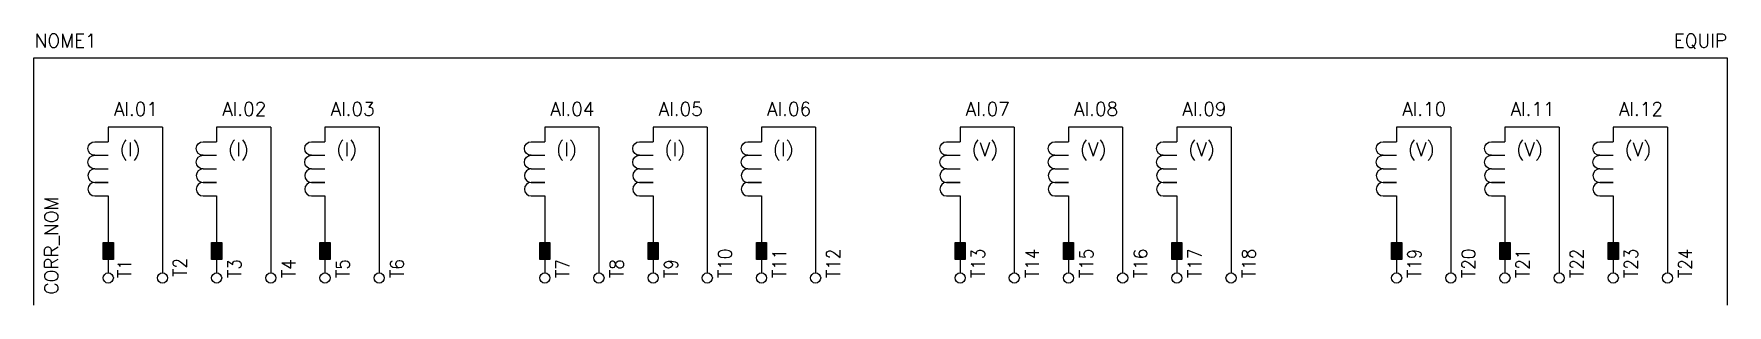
# Model space of a CAD drawing. Extents: x 386 to 636, y 328 to 368.
import ezdxf
from ezdxf.enums import TextEntityAlignment as Align

# ---------------------------------------------------------------- set-up
doc = ezdxf.new("R2010")
doc.units = 0
doc.header["$MEASUREMENT"] = 0
doc.layers.get('0').update_dxf_attribs({"linetype": 'CONTINUOUS'})
doc.styles.add('ROMANS', font='romans')

# ---------------------------------------------------------------- blocks, each defined once
blk = doc.blocks.new('RETANG')
at = {"color": 0}
blk.add_lwpolyline([(2.5, 0), (2.5, 1.5), (0, 1.5), (0, 0)], close=True, dxfattribs=at)
blk.add_solid([(0, 0), (0, 1.5), (2.5, 0), (2.5, 1.5)], dxfattribs=at)

msp = doc.modelspace()

# ---------------------------------------------------------------- linework, layer by layer
for p, q in [((385.53, 364.29), (635.57, 364.29)), ((385.53, 327.79), (385.53, 364.29)), ((635.57, 364.29), (635.57, 327.79)), ((394.52, 351.9), (396.52, 351.9)), ((410.52, 351.9), (412.52, 351.9)), ((426.52, 351.9), (428.52, 351.9)), ((458.97, 351.9), (460.97, 351.9)), ((474.97, 351.9), (476.97, 351.9)), ((490.97, 351.9), (492.97, 351.9)), ((520.31, 351.9), (522.31, 351.9)), ((536.31, 351.9), (538.31, 351.9)), ((552.31, 351.9), (554.31, 351.9)), ((584.76, 351.9), (586.76, 351.9)), ((600.76, 351.9), (602.76, 351.9)), ((616.76, 351.9), (618.76, 351.9)), ((394.52, 349.9), (396.52, 349.9)), ((394.52, 347.9), (396.52, 347.9)), ((394.52, 347.9), (396.52, 347.9)), ((410.52, 349.9), (412.52, 349.9)), ((410.52, 347.9), (412.52, 347.9)), ((410.52, 347.9), (412.52, 347.9)), ((426.52, 349.9), (428.52, 349.9)), ((426.52, 347.9), (428.52, 347.9)), ((426.52, 347.9), (428.52, 347.9)), ((458.97, 349.9), (460.97, 349.9)), ((458.97, 347.9), (460.97, 347.9)), ((458.97, 347.9), (460.97, 347.9)), ((474.97, 349.9), (476.97, 349.9)), ((474.97, 347.9), (476.97, 347.9)), ((474.97, 347.9), (476.97, 347.9)), ((490.97, 349.9), (492.97, 349.9)), ((490.97, 347.9), (492.97, 347.9)), ((490.97, 347.9), (492.97, 347.9)), ((520.31, 349.9), (522.31, 349.9)), ((520.31, 347.9), (522.31, 347.9)), ((520.31, 347.9), (522.31, 347.9)), ((536.31, 349.9), (538.31, 349.9)), ((536.31, 347.9), (538.31, 347.9)), ((536.31, 347.9), (538.31, 347.9)), ((552.31, 349.9), (554.31, 349.9)), ((552.31, 347.9), (554.31, 347.9)), ((552.31, 347.9), (554.31, 347.9)), ((584.76, 349.9), (586.76, 349.9)), ((584.76, 347.9), (586.76, 347.9)), ((584.76, 347.9), (586.76, 347.9)), ((600.76, 349.9), (602.76, 349.9)), ((600.76, 347.9), (602.76, 347.9)), ((600.76, 347.9), (602.76, 347.9)), ((616.76, 349.9), (618.76, 349.9)), ((616.76, 347.9), (618.76, 347.9)), ((616.76, 347.9), (618.76, 347.9)), ((394.52, 345.9), (396.52, 345.9)), ((396.52, 345.9), (394.52, 345.9)), ((410.52, 345.9), (412.52, 345.9)), ((412.52, 345.9), (410.52, 345.9)), ((426.52, 345.9), (428.52, 345.9)), ((428.52, 345.9), (426.52, 345.9)), ((458.97, 345.9), (460.97, 345.9)), ((460.97, 345.9), (458.97, 345.9)), ((474.97, 345.9), (476.97, 345.9)), ((476.97, 345.9), (474.97, 345.9)), ((490.97, 345.9), (492.97, 345.9)), ((492.97, 345.9), (490.97, 345.9)), ((520.31, 345.9), (522.31, 345.9)), ((522.31, 345.9), (520.31, 345.9)), ((536.31, 345.9), (538.31, 345.9)), ((538.31, 345.9), (536.31, 345.9)), ((552.31, 345.9), (554.31, 345.9)), ((554.31, 345.9), (552.31, 345.9)), ((584.76, 345.9), (586.76, 345.9)), ((586.76, 345.9), (584.76, 345.9)), ((600.76, 345.9), (602.76, 345.9)), ((602.76, 345.9), (600.76, 345.9)), ((616.76, 345.9), (618.76, 345.9)), ((618.76, 345.9), (616.76, 345.9)), ((394.52, 343.9), (396.52, 343.9)), ((410.52, 343.9), (412.52, 343.9)), ((426.52, 343.9), (428.52, 343.9)), ((458.97, 343.9), (460.97, 343.9)), ((474.97, 343.9), (476.97, 343.9)), ((490.97, 343.9), (492.97, 343.9)), ((520.31, 343.9), (522.31, 343.9)), ((536.31, 343.9), (538.31, 343.9)), ((552.31, 343.9), (554.31, 343.9)), ((584.76, 343.9), (586.76, 343.9)), ((600.76, 343.9), (602.76, 343.9)), ((616.76, 343.9), (618.76, 343.9))]:
    msp.add_line(p, q)
at = {"color": 0}
for p, q in [((396.52, 354.04), (396.52, 351.9)), ((404.52, 354.04), (396.52, 354.04)), ((404.52, 354.04), (404.52, 332.54)), ((412.52, 354.04), (412.52, 351.9)), ((420.52, 354.04), (412.52, 354.04)), ((428.52, 354.04), (428.52, 351.9)), ((436.52, 354.04), (428.52, 354.04)), ((460.97, 354.04), (460.97, 351.9)), ((468.97, 354.04), (460.97, 354.04)), ((476.97, 354.04), (476.97, 351.9)), ((484.97, 354.04), (476.97, 354.04)), ((492.97, 354.04), (492.97, 351.9)), ((500.97, 354.04), (492.97, 354.04)), ((522.31, 354.04), (522.31, 351.9)), ((530.31, 354.04), (522.31, 354.04)), ((538.31, 354.04), (538.31, 351.9)), ((546.31, 354.04), (538.31, 354.04)), ((554.31, 354.04), (554.31, 351.9)), ((562.31, 354.04), (554.31, 354.04)), ((586.76, 354.04), (586.76, 351.9)), ((594.76, 354.04), (586.76, 354.04)), ((602.76, 354.04), (602.76, 351.9)), ((610.76, 354.04), (602.76, 354.04)), ((618.76, 354.04), (618.76, 351.9)), ((626.76, 354.04), (618.76, 354.04)), ((396.52, 343.9), (396.52, 332.54))]:
    msp.add_line(p, q, dxfattribs=at)
at = {"lineweight": -3}
for p, q in [((420.52, 354.04), (420.52, 332.54)), ((436.52, 354.04), (436.52, 332.54)), ((468.97, 354.04), (468.97, 332.54)), ((484.97, 354.04), (484.97, 332.54)), ((500.97, 354.04), (500.97, 332.54)), ((530.31, 354.04), (530.31, 332.54)), ((546.31, 354.04), (546.31, 332.54)), ((562.31, 354.04), (562.31, 332.54)), ((594.76, 354.04), (594.76, 332.54)), ((610.76, 354.04), (610.76, 332.54)), ((626.76, 354.04), (626.76, 332.54)), ((412.52, 343.9), (412.52, 332.54)), ((428.52, 343.9), (428.52, 332.54)), ((460.97, 343.9), (460.97, 332.54)), ((476.97, 343.9), (476.97, 332.54)), ((492.97, 343.9), (492.97, 332.54)), ((522.31, 343.9), (522.31, 332.54)), ((538.31, 343.9), (538.31, 332.54)), ((554.31, 343.9), (554.31, 332.54)), ((586.76, 343.9), (586.76, 332.54)), ((602.76, 343.9), (602.76, 332.54)), ((618.76, 343.9), (618.76, 332.54))]:
    msp.add_line(p, q, dxfattribs=at)
for points in [[(394.52, 349.9, -1), (394.52, 351.9), (396.52, 351.9)], [(410.52, 349.9, -1), (410.52, 351.9), (412.52, 351.9)], [(426.52, 349.9, -1), (426.52, 351.9), (428.52, 351.9)], [(458.97, 349.9, -1), (458.97, 351.9), (460.97, 351.9)], [(474.97, 349.9, -1), (474.97, 351.9), (476.97, 351.9)], [(490.97, 349.9, -1), (490.97, 351.9), (492.97, 351.9)], [(520.31, 349.9, -1), (520.31, 351.9), (522.31, 351.9)], [(536.31, 349.9, -1), (536.31, 351.9), (538.31, 351.9)], [(552.31, 349.9, -1), (552.31, 351.9), (554.31, 351.9)], [(584.76, 349.9, -1), (584.76, 351.9), (586.76, 351.9)], [(600.76, 349.9, -1), (600.76, 351.9), (602.76, 351.9)], [(616.76, 349.9, -1), (616.76, 351.9), (618.76, 351.9)], [(394.52, 347.9, -1), (394.52, 349.9), (396.52, 349.9)], [(410.52, 347.9, -1), (410.52, 349.9), (412.52, 349.9)], [(426.52, 347.9, -1), (426.52, 349.9), (428.52, 349.9)], [(458.97, 347.9, -1), (458.97, 349.9), (460.97, 349.9)], [(474.97, 347.9, -1), (474.97, 349.9), (476.97, 349.9)], [(490.97, 347.9, -1), (490.97, 349.9), (492.97, 349.9)], [(520.31, 347.9, -1), (520.31, 349.9), (522.31, 349.9)], [(536.31, 347.9, -1), (536.31, 349.9), (538.31, 349.9)], [(552.31, 347.9, -1), (552.31, 349.9), (554.31, 349.9)], [(584.76, 347.9, -1), (584.76, 349.9), (586.76, 349.9)], [(600.76, 347.9, -1), (600.76, 349.9), (602.76, 349.9)], [(616.76, 347.9, -1), (616.76, 349.9), (618.76, 349.9)], [(394.52, 345.9, 1), (394.52, 343.9), (396.52, 343.9)], [(410.52, 345.9, 1), (410.52, 343.9), (412.52, 343.9)], [(426.52, 345.9, 1), (426.52, 343.9), (428.52, 343.9)], [(458.97, 345.9, 1), (458.97, 343.9), (460.97, 343.9)], [(474.97, 345.9, 1), (474.97, 343.9), (476.97, 343.9)], [(490.97, 345.9, 1), (490.97, 343.9), (492.97, 343.9)], [(520.31, 345.9, 1), (520.31, 343.9), (522.31, 343.9)], [(536.31, 345.9, 1), (536.31, 343.9), (538.31, 343.9)], [(552.31, 345.9, 1), (552.31, 343.9), (554.31, 343.9)], [(584.76, 345.9, 1), (584.76, 343.9), (586.76, 343.9)], [(600.76, 345.9, 1), (600.76, 343.9), (602.76, 343.9)], [(616.76, 345.9, 1), (616.76, 343.9), (618.76, 343.9)]]:
    msp.add_lwpolyline(points, format="xyb")
at = {"color": 0}
for centre in [(396.52, 331.79), (404.52, 331.79)]:
    msp.add_circle(centre, 0.75, dxfattribs=at)
at = {"lineweight": -3}
for centre in [(412.52, 331.79), (420.52, 331.79), (428.52, 331.79), (436.52, 331.79), (460.97, 331.79), (468.97, 331.79), (476.97, 331.79), (484.97, 331.79), (492.97, 331.79), (500.97, 331.79), (522.31, 331.79), (530.31, 331.79), (538.31, 331.79), (546.31, 331.79), (554.31, 331.79), (562.31, 331.79), (586.76, 331.79), (594.76, 331.79), (602.76, 331.79), (610.76, 331.79), (618.76, 331.79), (626.76, 331.79)]:
    msp.add_circle(centre, 0.75, dxfattribs=at)
for centre in [(394.52, 346.9), (410.52, 346.9), (426.52, 346.9), (458.97, 346.9), (474.97, 346.9), (490.97, 346.9), (520.31, 346.9), (536.31, 346.9), (552.31, 346.9), (584.76, 346.9), (600.76, 346.9), (616.76, 346.9)]:
    msp.add_arc(centre, 1, 90, 270)

# ---------------------------------------------------------------- block references
at = {"xscale": -1, "rotation": 90}
for p in [(397.27, 337.04), (413.27, 337.04), (429.27, 337.04), (461.72, 337.04), (477.72, 337.04), (493.72, 337.04), (523.06, 337.04), (539.06, 337.04), (555.06, 337.04), (587.51, 337.04), (603.51, 337.04), (619.51, 337.04)]:
    msp.add_blockref('RETANG', p, dxfattribs=at)

# ---------------------------------------------------------------- texts
at = {"style": 'ROMANS'}
for s, p in [('AI.01', (400.6, 356.75)), ('AI.02', (416.6, 356.75)), ('AI.03', (432.6, 356.75)), ('AI.04', (465.05, 356.75)), ('AI.05', (481.05, 356.75)), ('AI.06', (497.05, 356.75)), ('AI.07', (526.39, 356.75)), ('AI.08', (542.39, 356.75)), ('AI.09', (558.39, 356.75)), ('AI.10', (590.84, 356.75)), ('AI.11', (606.84, 356.75)), ('AI.12', (622.84, 356.75))]:
    msp.add_text(s, height=2, dxfattribs=at).set_placement(p, align=Align.MIDDLE_CENTER)
for s, p in [('(I)', (398.19, 350.8)), ('(I)', (414.19, 350.8)), ('(I)', (430.19, 350.8)), ('(I)', (462.64, 350.8)), ('(I)', (478.64, 350.8)), ('(I)', (494.64, 350.8)), ('(V)', (523.98, 350.8)), ('(V)', (539.98, 350.8)), ('(V)', (555.98, 350.8)), ('(V)', (588.43, 350.8)), ('(V)', (604.43, 350.8)), ('(V)', (620.43, 350.8))]:
    msp.add_text(s, height=2, dxfattribs=at).set_placement(p, align=Align.MIDDLE_LEFT)
at = {"lineweight": -3, "style": 'ROMANS'}
msp.add_attdef('NOME1', text='', height=2, dxfattribs=at).set_placement((390.23, 366.83), align=Align.MIDDLE_CENTER)
msp.add_attdef('EQUIP', text='', height=2, dxfattribs=at).set_placement((635.57, 366.83), align=Align.MIDDLE_RIGHT)
msp.add_attdef('CORR_NOM', text='', height=2, rotation=90, dxfattribs=at).set_placement((388.12, 329.34), align=Align.MIDDLE_LEFT)
at = {"lineweight": -3, "style": 'ROMANS', "width": 0.9}
for tag, p in [('T10', (487.6, 331.79)), ('T11', (495.6, 331.79)), ('T12', (503.6, 331.79)), ('T13', (524.94, 331.79)), ('T14', (532.94, 331.79)), ('T15', (540.94, 331.79)), ('T16', (548.94, 331.79)), ('T17', (556.94, 331.79)), ('T18', (564.94, 331.79)), ('T19', (589.38, 331.79)), ('T20', (597.38, 331.79)), ('T21', (605.38, 331.79)), ('T22', (613.38, 331.79)), ('T23', (621.38, 331.79)), ('T24', (629.38, 331.79)), ('T1', (398.92, 331.77)), ('T2', (407.12, 331.96)), ('T3', (415.15, 331.79)), ('T4', (423.15, 331.79)), ('T5', (431.15, 331.79)), ('T6', (439.15, 331.79)), ('T7', (463.6, 331.79)), ('T8', (471.6, 331.79)), ('T9', (479.6, 331.79))]:
    msp.add_attdef(tag, text='', height=2, rotation=90, dxfattribs=at).set_placement(p, align=Align.MIDDLE_LEFT)

doc.saveas('drawing.dxf')
